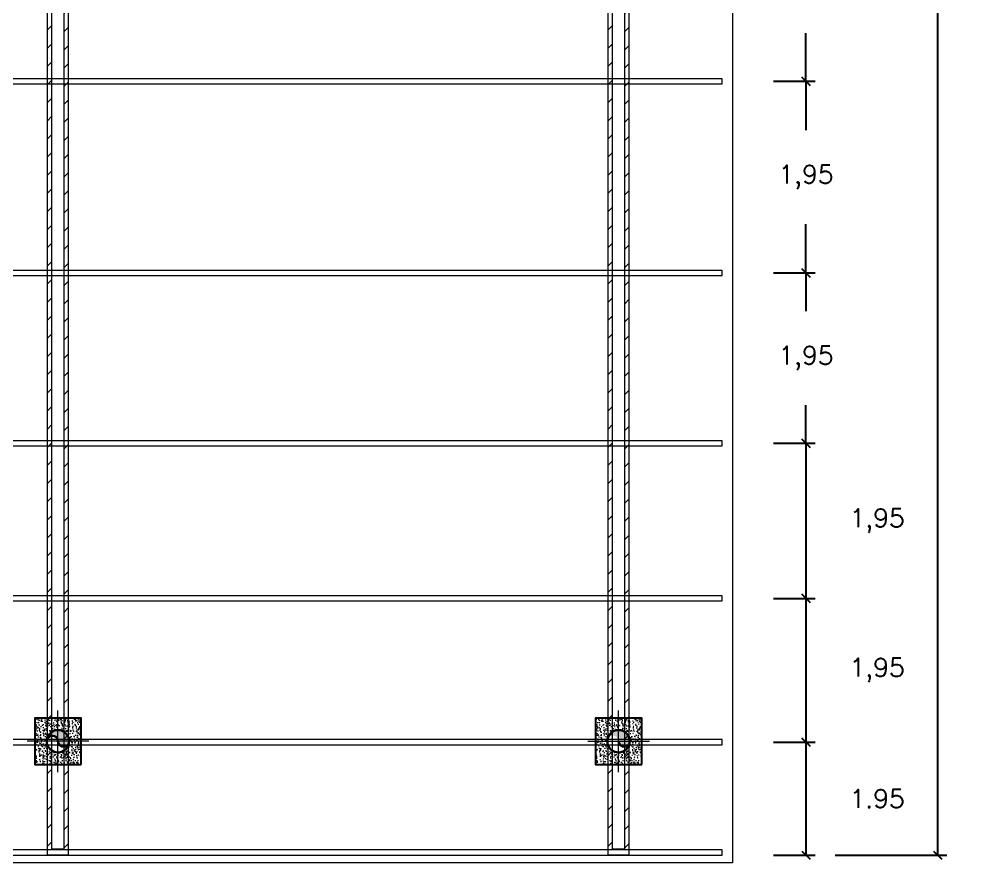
# Model space of a CAD drawing. Header units: metres. Extents: x 772934 to 773467, y 8442002 to 8442594.
# Drawn here: x 773091.44 to 773100.72, y 8442172.81 to 8442181.04 of the extents above; entities that cross this region are included whole.
import ezdxf

# ---------------------------------------------------------------- set-up
doc = ezdxf.new("R2010")
doc.units = ezdxf.units.M
doc.header["$PDMODE"] = 66
for name, color, linetype, lineweight in [('0.15', 56, 'Continuous', 15), ('COLUMNASS', 9, 'Continuous', 25), ('CORREA', 24, 'Continuous', 9), ('COTAS', 40, 'Continuous', 5), ('MURO...', 112, 'Continuous', 30), ('PLUMA0.00', 253, 'Continuous', 0), ('TIJERAL', 1, 'Continuous', 9)]:
    doc.layers.add(name, color=color, linetype=linetype, lineweight=lineweight)
doc.layers.add('C-ROAD-PROF-PROJ', color=92, linetype='Continuous')
doc.styles.get("Standard").update_dxf_attribs({"font": 'simplex.shx'})
doc.dimstyles.new('ISO-25', dxfattribs={"dimscale": 0, "dimtxt": 0.18, "dimasz": 0.08, "dimexe": 0.09, "dimexo": 0.5, "dimgap": 0.35, "dimtad": 0, "dimtih": 1, "dimtoh": 1, "dimzin": 3, "dimtxsty": 'Standard', "dimblk": 'OBLIQUE', "dimcen": -3, "dimclrd": 256, "dimclre": 256, "dimadec": 0, "dimazin": 0, "dimtfac": 1, "dimtmove": 2, "dimatfit": 2, "dimldrblk": 'OBLIQUE', "dimfxl": 1, "dimfxlon": 1, "dimtolj": 2, "dimarcsym": 0})

# ---------------------------------------------------------------- blocks, each defined once
blk = doc.blocks.new('_Oblique')
at = {"color": 0, "linetype": 'ByBlock', "lineweight": -2}
blk.add_line((-0.5, -0.5), (0.5, 0.5), dxfattribs=at)
blk = doc.blocks.new('*D162')
at = {"color": 173, "lineweight": -2, "ltscale": 0.05, "true_color": 0x4b5ece, "transparency": 16777216}
for p, q in [((773099.3998, 8442195.62), (773100.4898, 8442195.62)), ((773099.3998, 8442172.8909), (773100.4898, 8442172.8909))]:
    blk.add_line(p, q, dxfattribs=at)
at = {"color": 175, "lineweight": -2, "ltscale": 0.05, "true_color": 0x4d4db3, "transparency": 16777216}
for p, q in [((773100.3998, 8442195.62), (773100.3998, 8442184.6954)), ((773100.3998, 8442172.8909), (773100.3998, 8442183.8154))]:
    blk.add_line(p, q, dxfattribs=at)
at = {"layer": 'Defpoints', "color": 0, "ltscale": 0.05, "transparency": 16777216}
for p in [(773097.3866, 8442195.62), (773097.3866, 8442172.8909), (773100.3998, 8442172.8909)]:
    blk.add_point(p, dxfattribs=at)
at = {"color": 175, "lineweight": -2, "ltscale": 0.05, "true_color": 0x4d4db3, "transparency": 16777216, "xscale": 0.08, "yscale": 0.08, "zscale": 0.08}
for p, rotation in [((773100.3998, 8442195.62), 90), ((773100.3998, 8442172.8909), 270)]:
    blk.add_blockref('_Oblique', p, dxfattribs=dict(at, rotation=rotation))
at = {"color": 0, "ltscale": 0.05, "transparency": 16777216, "insert": (773100.3998, 8442184.2554), "char_height": 0.18, "attachment_point": 5}
blk.add_mtext('\\A2;27.13', dxfattribs=at)

msp = doc.modelspace()

# ---------------------------------------------------------------- hatches: boundary and pattern name
at = {"linetype": 'Continuous', "lineweight": 0}
h = msp.add_hatch(dxfattribs=at)
h.set_pattern_fill('AR-CONC', color=256, scale=0.01, angle=90, style=0)
h.set_pattern_definition([(140, (773092.02115, 8442171.80042), (0.0062752, 0.071726), [0.0075, -0.0825]), (85, (773092.02115, 8442171.80042), (-0.0752192, -0.0138751), [0.006, -0.066]), (190.4514, (773092.02167, 8442171.806396), (-0.068944, 0.057851), [0.006374, -0.0701142]), (136.184, (773092.00115, 8442171.80042), (0.016552, 0.106724), [0.01125, -0.12375]), (186.6356, (773092.00253, 8442171.80931), (-0.097412, 0.0934663), [0.009561, -0.1051713]), (81.184, (773092.00115, 8442171.80042), (-0.097412, 0.093466), [0.009, -0.099]), (111, (773092.00615, 8442171.81042), (0.0402619, 0.0596907), [0.0075, -0.0825]), (56, (773092.00615, 8442171.81042), (-0.072515, 0.0243315), [0.006, -0.066]), (161.4514, (773092.009505, 8442171.81539), (-0.032253, 0.0840223), [0.006374, -0.0701142]), (127.5, (773092.02115, 8442171.800419), (-0.03328939, 0.00121599), [0, -0.0652, 0, -0.067, 0, -0.06625]), (97.5, (773092.02115, 8442171.80042), (-0.03944117, 0.02630695), [0, -0.0382, 0, -0.0637, 0, -0.02525]), (57.5, (773092.02115, 8442171.778119), (0.0022555, 0.05338224), [0, -0.025, 0, -0.078, 0, -0.1035]), (47.5, (773092.02115, 8442171.76812), (-0.0100105, 0.0583186), [0, -0.0325, 0, -0.0518, 0, -0.0735])])
edge = h.paths.add_edge_path()
edge.add_line((773091.5961, 8442174.0004), (773091.7116, 8442174.0004))
edge.add_arc((773091.8211, 8442174.0004), 0.1096, 90, 180, ccw=False)
edge.add_line((773091.8211, 8442174.11), (773091.8211, 8442174.2254))
edge.add_line((773091.8211, 8442174.2254), (773091.5961, 8442174.2254))
edge.add_line((773091.5961, 8442174.2254), (773091.5961, 8442174.0004))
edge = h.paths.add_edge_path()
edge.add_line((773091.5961, 8442173.7754), (773091.8211, 8442173.7754))
edge.add_line((773091.8211, 8442173.7754), (773091.8211, 8442173.8909))
edge.add_arc((773091.8211, 8442174.0004), 0.1096, 180, 270, ccw=False)
edge.add_line((773091.7116, 8442174.0004), (773091.5961, 8442174.0004))
edge.add_line((773091.5961, 8442174.0004), (773091.5961, 8442173.7754))
edge = h.paths.add_edge_path()
edge.add_line((773092.0461, 8442174.0004), (773091.9307, 8442174.0004))
edge.add_arc((773091.8211, 8442174.0004), 0.1095, 270, 359.99595, ccw=False)
edge.add_line((773091.8211, 8442173.8909), (773091.8211, 8442173.7754))
edge.add_line((773091.8211, 8442173.7754), (773092.0461, 8442173.7754))
edge.add_line((773092.0461, 8442173.7754), (773092.0461, 8442174.0004))
edge = h.paths.add_edge_path()
edge.add_line((773091.9307, 8442174.0004), (773092.0461, 8442174.0004))
edge.add_line((773092.0461, 8442174.0004), (773092.0461, 8442174.2254))
edge.add_line((773092.0461, 8442174.2254), (773091.8211, 8442174.2254))
edge.add_line((773091.8211, 8442174.2254), (773091.8211, 8442174.11))
edge.add_arc((773091.8211, 8442174.0004), 0.1095, -0.00405, 90, ccw=False)
h = msp.add_hatch(dxfattribs=at)
h.set_pattern_fill('AR-CONC', color=256, scale=0.01, angle=90, style=0)
h.set_pattern_definition([(140, (773097.487817, 8442171.80042), (0.0062752, 0.071726), [0.0075, -0.0825]), (85, (773097.48782, 8442171.80042), (-0.0752192, -0.0138751), [0.006, -0.066]), (190.4514, (773097.48834, 8442171.806396), (-0.068944, 0.057851), [0.006374, -0.0701142]), (136.184, (773097.46782, 8442171.80042), (0.016552, 0.106724), [0.01125, -0.12375]), (186.6356, (773097.4692, 8442171.80931), (-0.097412, 0.0934663), [0.009561, -0.1051713]), (81.184, (773097.46782, 8442171.80042), (-0.097412, 0.093466), [0.009, -0.099]), (111, (773097.472817, 8442171.81042), (0.0402619, 0.0596907), [0.0075, -0.0825]), (56, (773097.47282, 8442171.81042), (-0.072515, 0.0243315), [0.006, -0.066]), (161.4514, (773097.47617, 8442171.81539), (-0.032253, 0.0840223), [0.006374, -0.0701142]), (127.5, (773097.487817, 8442171.800419), (-0.03328939, 0.00121599), [0, -0.0652, 0, -0.067, 0, -0.06625]), (97.5, (773097.487817, 8442171.80042), (-0.03944117, 0.02630695), [0, -0.0382, 0, -0.0637, 0, -0.02525]), (57.5, (773097.487817, 8442171.778119), (0.0022555, 0.05338224), [0, -0.025, 0, -0.078, 0, -0.1035]), (47.5, (773097.487817, 8442171.76812), (-0.0100105, 0.0583186), [0, -0.0325, 0, -0.0518, 0, -0.0735])])
edge = h.paths.add_edge_path()
edge.add_line((773097.0628, 8442174.0004), (773097.1783, 8442174.0004))
edge.add_arc((773097.2878, 8442174.0004), 0.1096, 90, 180, ccw=False)
edge.add_line((773097.2878, 8442174.11), (773097.2878, 8442174.2254))
edge.add_line((773097.2878, 8442174.2254), (773097.0628, 8442174.2254))
edge.add_line((773097.0628, 8442174.2254), (773097.0628, 8442174.0004))
edge = h.paths.add_edge_path()
edge.add_line((773097.0628, 8442173.7754), (773097.2878, 8442173.7754))
edge.add_line((773097.2878, 8442173.7754), (773097.2878, 8442173.8909))
edge.add_arc((773097.2878, 8442174.0004), 0.1096, 180, 270, ccw=False)
edge.add_line((773097.1783, 8442174.0004), (773097.0628, 8442174.0004))
edge.add_line((773097.0628, 8442174.0004), (773097.0628, 8442173.7754))
edge = h.paths.add_edge_path()
edge.add_line((773097.5128, 8442174.0004), (773097.3974, 8442174.0004))
edge.add_arc((773097.2878, 8442174.0004), 0.1095, 270, 359.99595, ccw=False)
edge.add_line((773097.2878, 8442173.8909), (773097.2878, 8442173.7754))
edge.add_line((773097.2878, 8442173.7754), (773097.5128, 8442173.7754))
edge.add_line((773097.5128, 8442173.7754), (773097.5128, 8442174.0004))
edge = h.paths.add_edge_path()
edge.add_line((773097.3974, 8442174.0004), (773097.5128, 8442174.0004))
edge.add_line((773097.5128, 8442174.0004), (773097.5128, 8442174.2254))
edge.add_line((773097.5128, 8442174.2254), (773097.2878, 8442174.2254))
edge.add_line((773097.2878, 8442174.2254), (773097.2878, 8442174.11))
edge.add_arc((773097.2878, 8442174.0004), 0.1095, -0.00405, 90, ccw=False)
at = {"linetype": 'Continuous'}
h = msp.add_hatch(color=256, dxfattribs=at)
h.set_gradient(color1=(0, 0, 255), one_color=1, tint=1)
h.paths.add_polyline_path([(773091.8211, 8442174.11, 0.414214), (773091.7116, 8442174.0004, -1), (773091.8211, 8442174.0004, 1), (773091.9307, 8442174.0004, 0.414214)])
h = msp.add_hatch(color=256, dxfattribs=at)
h.set_gradient(color1=(0, 0, 255), one_color=1, tint=1)
h.paths.add_polyline_path([(773097.2878, 8442174.11, 0.414214), (773097.1783, 8442174.0004, -1), (773097.2878, 8442174.0004, 1), (773097.3974, 8442174.0004, 0.414214)])
at = {"layer": 'PLUMA0.00', "linetype": 'Continuous'}
h = msp.add_hatch(dxfattribs=at)
h.set_pattern_fill('ANSI31', color=256, angle=180, style=0)
h.set_pattern_definition([(225, (773240.52169, 8442149.95314), (0.08838835, -0.08838835), [])])
h.paths.add_polyline_path([(773091.7199, 8442172.9477), (773091.9199, 8442172.9477), (773091.9199, 8442195.5854), (773091.7199, 8442195.5854)])
h.paths.add_polyline_path([(773091.7623, 8442172.9478), (773091.8776, 8442172.9477), (773091.8776, 8442195.5854), (773091.7623, 8442195.5854)])
h = msp.add_hatch(dxfattribs=at)
h.set_pattern_fill('ANSI31', color=256, angle=180, style=0)
h.set_pattern_definition([(225, (773245.98835, 8442149.95315), (0.08838835, -0.08838835), [])])
h.paths.add_polyline_path([(773097.1866, 8442172.9478), (773097.3866, 8442172.9478), (773097.3866, 8442195.5854), (773097.1866, 8442195.5854)])
h.paths.add_polyline_path([(773097.2289, 8442172.9478), (773097.3443, 8442172.9477), (773097.3443, 8442195.5854), (773097.2289, 8442195.5854)])

# ---------------------------------------------------------------- linework, layer by layer
at = {"layer": '0.15', "color": 4}
for p, q in [((773098.3974, 8442195.6973), (773098.3974, 8442172.8146)), ((773098.3974, 8442172.8146), (773063.3783, 8442172.8146))]:
    msp.add_line(p, q, dxfattribs=at)
at = {"layer": 'C-ROAD-PROF-PROJ', "color": 175, "ltscale": 0.05, "true_color": 0x4d4db3}
for p, q in [((773099.1148, 8442180.4337), (773099.1148, 8442180.9034)), ((773099.1148, 8442180.4337), (773099.1148, 8442179.9566)), ((773099.1148, 8442178.5651), (773099.1148, 8442179.0423)), ((773099.1148, 8442178.5651), (773099.1148, 8442178.1924)), ((773099.1148, 8442176.9053), (773099.1148, 8442177.2781)), ((773099.1148, 8442176.9053), (773099.1148, 8442175.3938)), ((773099.1148, 8442175.3938), (773099.1148, 8442173.9922)), ((773099.1148, 8442173.9922), (773099.1148, 8442172.8909))]:
    msp.add_line(p, q, dxfattribs=at)
at = {"layer": 'C-ROAD-PROF-PROJ', "color": 173, "ltscale": 0.05, "true_color": 0x4b5ece}
for p, q in [((773098.7974, 8442180.4337), (773099.2048, 8442180.4337)), ((773098.7974, 8442180.4337), (773099.2048, 8442180.4337)), ((773098.7974, 8442178.5651), (773099.2048, 8442178.5651)), ((773098.7974, 8442178.5651), (773099.2048, 8442178.5651)), ((773098.7974, 8442176.9053), (773099.2048, 8442176.9053)), ((773098.7974, 8442176.9053), (773099.2048, 8442176.9053)), ((773098.7974, 8442175.3938), (773099.2048, 8442175.3938)), ((773098.7974, 8442175.3938), (773099.2048, 8442175.3938)), ((773098.7974, 8442173.9922), (773099.2048, 8442173.9922)), ((773098.7974, 8442173.9922), (773099.2048, 8442173.9922)), ((773098.7974, 8442172.8909), (773099.2048, 8442172.8909))]:
    msp.add_line(p, q, dxfattribs=at)
at = {"layer": 'COLUMNASS'}
for points in [[(773092.0461, 8442173.7754), (773092.0461, 8442174.2254), (773091.5961, 8442174.2254), (773091.5961, 8442173.7754)], [(773097.5128, 8442173.7754), (773097.5128, 8442174.2254), (773097.0628, 8442174.2254), (773097.0628, 8442173.7754)]]:
    msp.add_lwpolyline(points, close=True, dxfattribs=at)
at = {"layer": 'CORREA', "linetype": 'Continuous'}
msp.add_lwpolyline([(773086.2533, 8442180.4087), (773098.2974, 8442180.4087), (773098.2974, 8442180.4587), (773086.2533, 8442180.4587)], dxfattribs=at)
for points in [[(773098.2974, 8442178.5901), (773063.4783, 8442178.5901), (773063.4783, 8442178.5401), (773098.2974, 8442178.5401)], [(773098.2974, 8442176.9303), (773063.4783, 8442176.9303), (773063.4783, 8442176.8803), (773098.2974, 8442176.8803)], [(773098.2974, 8442175.4188), (773063.4783, 8442175.4188), (773063.4783, 8442175.3688), (773098.2974, 8442175.3688)], [(773098.2974, 8442174.0172), (773063.4783, 8442174.0172), (773063.4783, 8442173.9672), (773098.2974, 8442173.9672)], [(773098.2974, 8442172.9409), (773063.3783, 8442172.9409), (773063.3783, 8442172.8909), (773098.2974, 8442172.8909)]]:
    msp.add_lwpolyline(points, close=True, dxfattribs=at)
at = {"layer": 'COTAS', "color": 1}
msp.add_line((773096.987, 8442174.0004), (773097.5886, 8442174.0004), dxfattribs=at)
for points in [[(773091.8211, 8442173.7004), (773091.8211, 8442174.0754), (773091.8211, 8442174.3004)], [(773097.2878, 8442173.7004), (773097.2878, 8442174.0754), (773097.2878, 8442174.3004)], [(773092.1211, 8442174.0004), (773091.7461, 8442174.0004), (773091.5211, 8442174.0004)]]:
    msp.add_lwpolyline(points, dxfattribs=at)
at = {"layer": 'MURO...'}
for centre in [(773091.8211, 8442174.0004), (773097.2878, 8442174.0004)]:
    msp.add_circle(centre, 0.1095, dxfattribs=at)
for centre, start, end in [((773091.7664, 8442174.0004), 0, 180), ((773091.8759, 8442174.0004), 180, 0), ((773097.3426, 8442174.0004), 180, 0)]:
    msp.add_arc(centre, 0.0548, start, end, dxfattribs=at)
at = {"layer": 'TIJERAL'}
for points in [[(773091.7199, 8442172.8909), (773091.7199, 8442195.6199), (773091.9199, 8442195.6199), (773091.9199, 8442172.8909)], [(773097.1866, 8442172.8909), (773097.1866, 8442195.6199), (773097.3866, 8442195.6199), (773097.3866, 8442172.8909)]]:
    msp.add_lwpolyline(points, close=True, dxfattribs=at)
for points in [[(773091.8776, 8442172.9477), (773091.7623, 8442172.9478), (773091.7623, 8442195.5835), (773091.8776, 8442195.5835), (773091.8776, 8442172.9477)], [(773097.3443, 8442172.9477), (773097.2289, 8442172.9478), (773097.2289, 8442195.5835), (773097.3443, 8442195.5835), (773097.3443, 8442172.9477)]]:
    msp.add_lwpolyline(points, dxfattribs=at)

# ---------------------------------------------------------------- block references
at = {"layer": 'C-ROAD-PROF-PROJ', "color": 175, "ltscale": 0.05, "true_color": 0x4d4db3, "xscale": 0.08, "yscale": 0.08, "zscale": 0.08}
for p, rotation in [((773099.1148, 8442180.4337), 90), ((773099.1148, 8442180.4337), 270), ((773099.1148, 8442178.5651), 90), ((773099.1148, 8442178.5651), 270), ((773099.1148, 8442176.9053), 90), ((773099.1148, 8442176.9053), 270), ((773099.1148, 8442175.3938), 90), ((773099.1148, 8442175.3938), 270), ((773099.1148, 8442173.9922), 90), ((773099.1148, 8442173.9922), 270), ((773099.1148, 8442172.8909), 270)]:
    msp.add_blockref('_Oblique', p, dxfattribs=dict(at, rotation=rotation))

# ---------------------------------------------------------------- texts
at = {"layer": 'C-ROAD-PROF-PROJ', "ltscale": 0.05, "char_height": 0.18, "attachment_point": 5}
for s, insert in [('\\A2;1,95', (773099.1148, 8442179.4994)), ('\\A2;1,95', (773099.1148, 8442177.7352)), ('\\A2;1,95', (773099.8084, 8442176.1496)), ('\\A2;1,95', (773099.8084, 8442174.693)), ('\\A2;1.95', (773099.8084, 8442173.4415))]:
    msp.add_mtext(s, dxfattribs=dict(at, insert=insert))

# ---------------------------------------------------------------- dimensions: what is measured, and where the dimension line sits
at = {"ltscale": 0.05}
dim = msp.add_linear_dim(base=(773100.3998, 8442172.8909), p1=(773097.3866, 8442195.62), p2=(773097.3866, 8442172.8909), angle=90, text='27.13', dimstyle='ISO-25', override={"dimscale": 1}, dxfattribs=at)
dim.commit()
dim.dimension.update_dxf_attribs({"geometry": '*D162', "text_midpoint": (773100.3998, 8442184.2554)})

doc.saveas('drawing.dxf')
